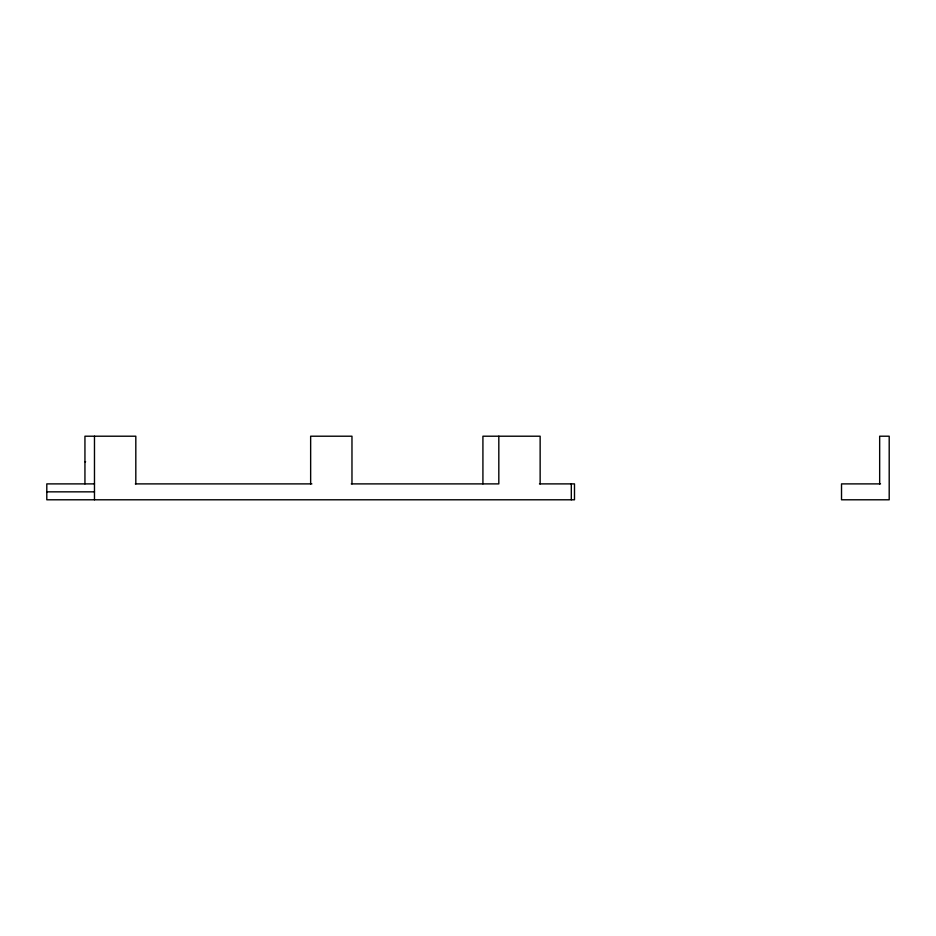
<?xml version="1.0" encoding="UTF-8"?>
<svg xmlns="http://www.w3.org/2000/svg" width="936" height="936" viewBox="0 0 936 936"><rect width="100%" height="100%" fill="white"/><g stroke="black" fill="none" stroke-linecap="round" stroke-linejoin="round"><path stroke-width="1.4" d="M84.942 461.705L85.597 461.705M94.477 483.889L46.8 483.889L46.8 499.789L574.493 499.789L574.493 483.889L539.475 483.889M135.334 483.889L311.875 483.889M351.269 483.889L498.818 483.889L498.818 436.211M880.53 483.889L841.522 483.889L841.522 499.789L889.2 499.789L889.2 436.211L879.664 436.211L879.664 483.889M46.8 491.845L94.477 491.845M571.311 483.889L571.311 499.789M540.142 483.889L540.142 436.211L482.917 436.211L482.917 483.889M351.971 483.889L351.971 436.211L310.647 436.211L310.647 483.889M135.814 483.889L135.814 436.211L84.942 436.211L84.942 483.889M94.477 436.211L94.477 499.789"/></g></svg>
